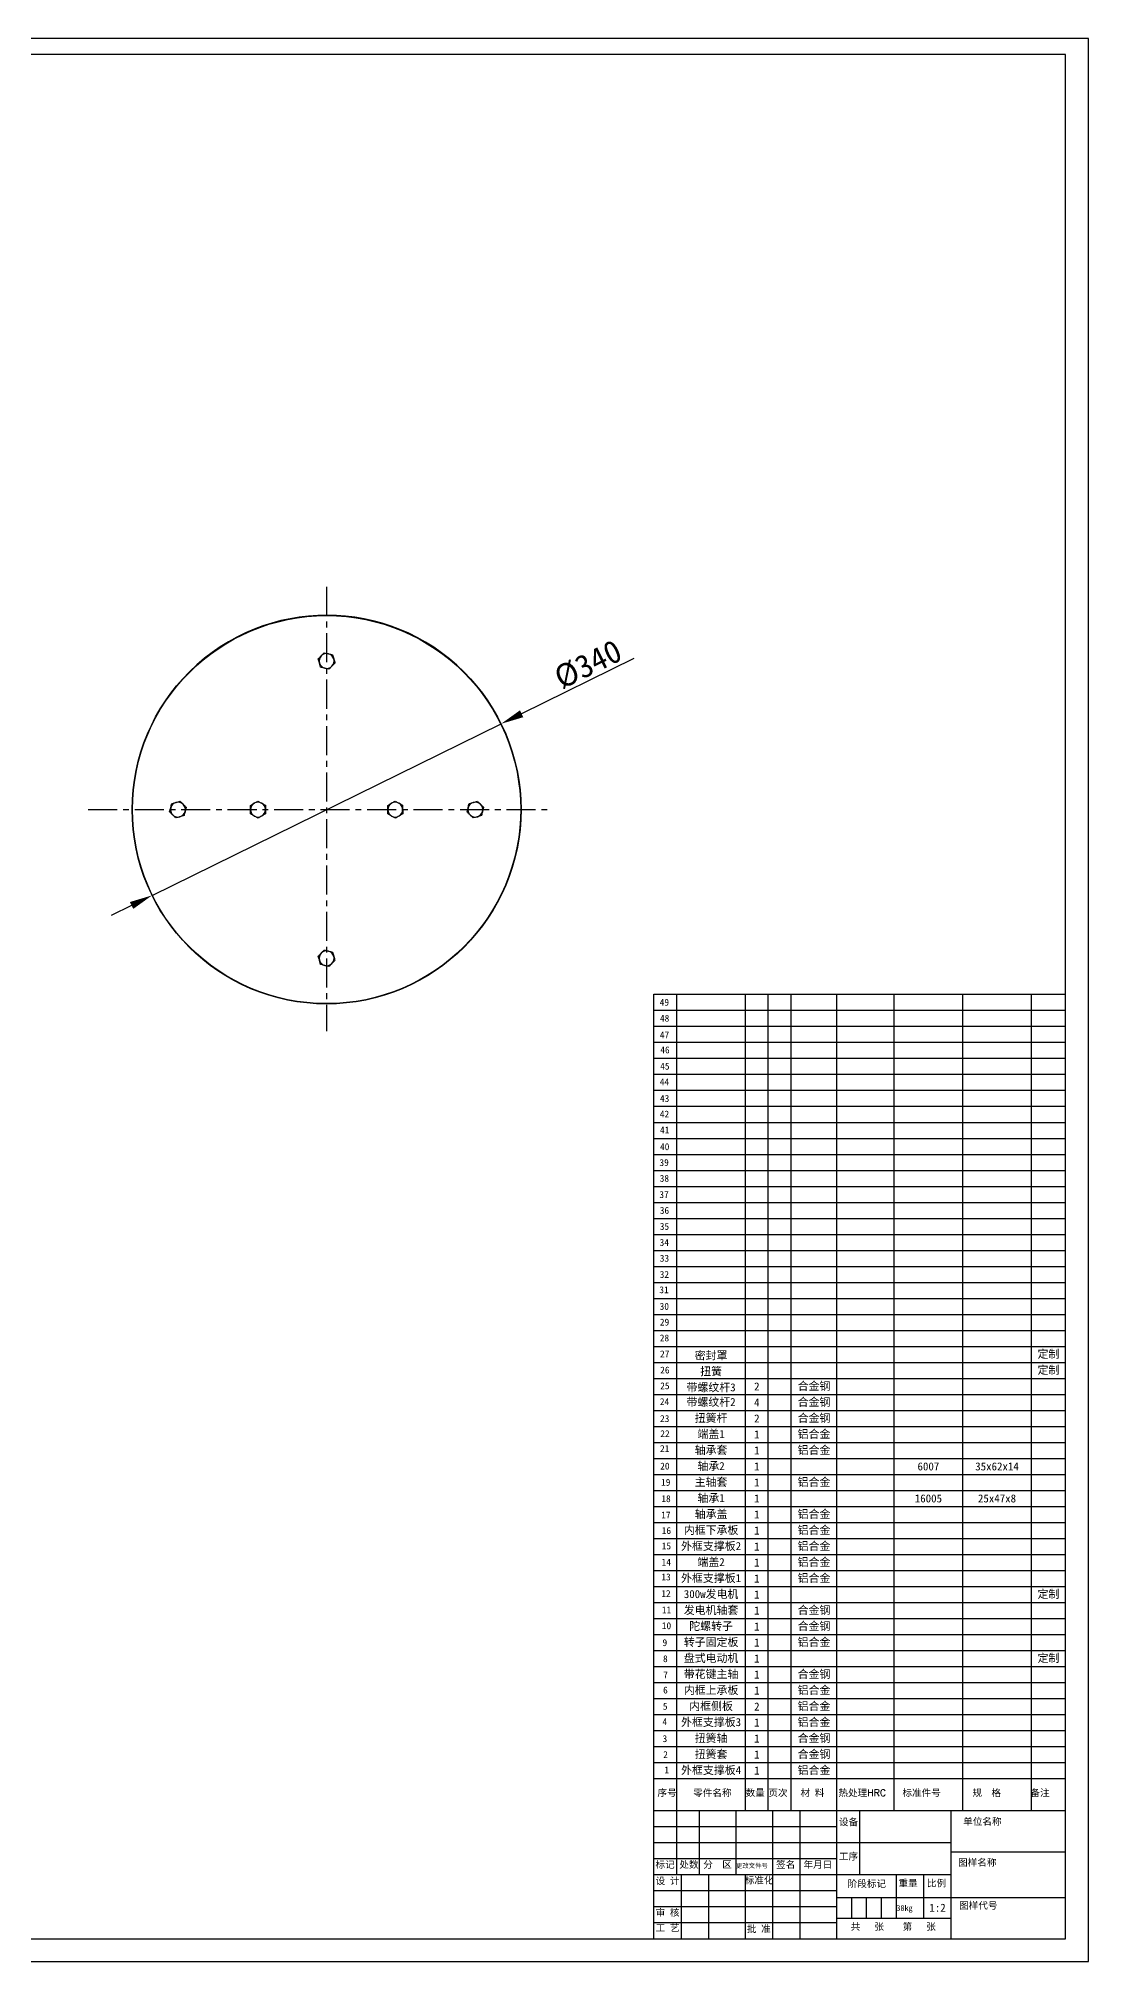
# Model space of a CAD drawing. Header units: millimetres. Extents: x -473 to 6267, y 319 to 3284.
# Drawn here: x 976 to 1435, y 2443 to 3284 of the extents above; entities that cross this region are included whole.
import ezdxf

# ---------------------------------------------------------------- set-up
doc = ezdxf.new("R2010")
doc.units = ezdxf.units.MM
doc.linetypes.add('CENTERX2', pattern=[20.32, 12.7, -2.54, 2.54, -2.54])
for name, color, linetype, lineweight in [('3mm', 7, 'Continuous', 30), ('中心线层', 1, 'CENTERX2', 25), ('标题栏', 7, 'Continuous', 25)]:
    doc.layers.add(name, color=color, linetype=linetype, lineweight=lineweight)
doc.layers.add('SLD-0', color=7, linetype='Continuous')
doc.layers.add('轮廓实线层', color=170, linetype='Continuous')
doc.dimstyles.new('a0', dxfattribs={"dimtxt": 10, "dimasz": 10, "dimexe": 2, "dimexo": 0, "dimgap": 1.524, "dimtad": 1, "dimdec": 1, "dimzin": 0, "dimtxsty": 'Standard', "dimcen": 2.5, "dimazin": 0, "dimtfac": 1, "dimtdec": 1, "dimtmove": 1, "dimatfit": 3, "dimfxl": 1, "dimtzin": 0, "dimarcsym": 0})

# ---------------------------------------------------------------- blocks, each defined once
blk = doc.blocks.new('*D179')
at = {"layer": 'Defpoints', "color": 0, "transparency": 16777216}
for p in [(1178.49, 2983.87), (1025.94, 2908.85)]:
    blk.add_point(p, dxfattribs=at)
at = {"layer": '轮廓实线层', "color": 0, "lineweight": -2, "transparency": 16777216}
for p, q in [((1236.47, 3012.38), (1187.47, 2988.28)), ((1025.94, 2908.85), (1178.49, 2983.87)), ((1016.97, 2904.44), (1007.99, 2900.03))]:
    blk.add_line(p, q, dxfattribs=at)
at = {"layer": '轮廓实线层', "color": 0, "transparency": 16777216}
for points in [[(1186.73, 2989.77), (1188.2, 2986.78), (1178.49, 2983.87)], [(1016.23, 2905.94), (1017.7, 2902.94), (1025.94, 2908.85)]]:
    blk.add_solid(points, dxfattribs=at)
at = {"layer": '轮廓实线层', "color": 0, "transparency": 16777216, "insert": (1216.52, 3009.84), "char_height": 10, "attachment_point": 5, "rotation": 26.18399}
blk.add_mtext('%%C340', dxfattribs=at)

msp = doc.modelspace()

# ---------------------------------------------------------------- linework, layer by layer
msp.add_lwpolyline([(246.292, 2442.591), (1435.292, 2442.591), (1435.292, 3283.591), (246.292, 3283.591)], close=True)
at = {"layer": '3mm'}
for p, q in [((1425.292, 3276.591), (271.292, 3276.591)), ((1425.292, 2452.591), (1425.292, 3276.591)), ((1245.292, 2865.591), (1425.292, 2865.591)), ((1245.292, 2452.591), (1245.292, 2865.591)), ((271.292, 2452.591), (1425.292, 2452.591))]:
    msp.add_line(p, q, dxfattribs=at)
at = {"layer": '3mm', "lineweight": 30}
for p, q in [((1101.188, 3014.968), (1103.007, 3014.511)), ((1104.827, 3014.054), (1105.342, 3012.25)), ((1099.605, 3008.663), (1099.091, 3010.468)), ((1103.245, 3007.75), (1101.425, 3008.206)), ((1033.602, 2945.33), (1034.059, 2947.15)), ((1034.516, 2948.97), (1036.32, 2949.484)), ((1039.907, 2943.748), (1038.102, 2943.233)), ((1040.82, 2947.387), (1040.363, 2945.567)), ((1068.937, 2948.185), (1070.548, 2949.147)), ((1072.269, 2942.604), (1070.63, 2943.518)), ((1072.159, 2950.109), (1073.797, 2949.194)), ((1075.491, 2944.528), (1073.88, 2943.566)), ((1128.937, 2948.185), (1130.548, 2949.147)), ((1132.269, 2942.604), (1130.63, 2943.518)), ((1132.159, 2950.109), (1133.797, 2949.194)), ((1135.491, 2944.528), (1133.88, 2943.566)), ((1163.607, 2945.325), (1164.064, 2947.145)), ((1164.521, 2948.965), (1166.325, 2949.479)), ((1169.912, 2943.743), (1168.107, 2943.228)), ((1170.825, 2947.382), (1170.368, 2945.562)), ((1101.183, 2884.963), (1103.002, 2884.506)), ((1099.6, 2878.658), (1099.086, 2880.463)), ((1103.24, 2877.745), (1101.42, 2878.201)), ((1104.822, 2884.049), (1105.337, 2882.245))]:
    msp.add_line(p, q, dxfattribs=at)
for radius in [85, 84.85]:
    msp.add_circle((1102.214, 2946.356), radius, dxfattribs=at)
for centre, radius, start, end in [((1102.216, 2946.359), 85, 315.249568, 134.745942), ((1102.216, 3011.359), 3.25, 135.909729, 195.909729), ((1102.216, 3011.359), 3.25, 75.909729, 135.909729), ((1102.216, 3011.359), 3.25, 15.909729, 75.909729), ((1102.216, 3011.359), 3.25, 315.909729, 15.909729), ((1102.216, 3011.359), 3.25, 195.909729, 255.909729), ((1102.216, 3011.359), 3.25, 255.909729, 315.909729), ((1037.211, 2946.359), 3.25, 165.909729, 225.909729), ((1037.211, 2946.359), 3.25, 105.909729, 165.909729), ((1037.211, 2946.359), 3.25, 225.909729, 285.909729), ((1037.211, 2946.359), 3.25, 45.909729, 105.909729), ((1037.211, 2946.359), 3.25, 285.909729, 345.909729), ((1037.211, 2946.359), 3.25, 345.909729, 45.909729), ((1072.214, 2946.356), 3.25, 120.837297, 180.837297), ((1072.214, 2946.356), 3.25, 180.837297, 240.837297), ((1072.214, 2946.356), 3.25, 60.837297, 120.837297), ((1072.214, 2946.356), 3.25, 240.837297, 300.837297), ((1072.214, 2946.356), 3.25, 0.837297, 60.837297), ((1072.214, 2946.356), 3.25, 300.837297, 0.837297), ((1132.214, 2946.356), 3.25, 120.837297, 180.837297), ((1132.214, 2946.356), 3.25, 180.837297, 240.837297), ((1132.214, 2946.356), 3.25, 60.837297, 120.837297), ((1132.214, 2946.356), 3.25, 240.837297, 300.837297), ((1132.214, 2946.356), 3.25, 0.837297, 60.837297), ((1132.214, 2946.356), 3.25, 300.837297, 0.837297), ((1167.216, 2946.354), 3.25, 165.909729, 225.909729), ((1167.216, 2946.354), 3.25, 105.909729, 165.909729), ((1167.216, 2946.354), 3.25, 225.909729, 285.909729), ((1167.216, 2946.354), 3.25, 45.909729, 105.909729), ((1167.216, 2946.354), 3.25, 285.909729, 345.909729), ((1167.216, 2946.354), 3.25, 345.909729, 45.909729), ((1102.211, 2881.354), 3.25, 135.909729, 195.909729), ((1102.211, 2881.354), 3.25, 195.909729, 255.909729), ((1102.211, 2881.354), 3.25, 75.909729, 135.909729), ((1102.211, 2881.354), 3.25, 255.909729, 315.909729), ((1102.211, 2881.354), 3.25, 15.909729, 75.909729), ((1102.211, 2881.354), 3.25, 315.909729, 15.909729)]:
    msp.add_arc(centre, radius, start, end, dxfattribs=at)
for points, knots in [([(1098.576, 3012.272), (1098.891, 3012.597), (1099.321, 3013.041), (1099.763, 3013.497), (1099.882, 3013.62)], [0, 0, 0, 0, 0.73136639, 1, 1, 1, 1]), ([(1099.091, 3010.468), (1099.079, 3010.511), (1098.905, 3011.12), (1098.735, 3011.717), (1098.576, 3012.272)], [0, 0, 0, 0, 0.0702148, 1, 1, 1, 1]), ([(1099.882, 3013.62), (1100.21, 3013.959), (1100.652, 3014.415), (1101.078, 3014.855), (1101.188, 3014.968)], [0, 0, 0, 0, 0.7424487, 1, 1, 1, 1]), ([(1103.007, 3014.511), (1103.051, 3014.5), (1103.665, 3014.346), (1104.267, 3014.195), (1104.827, 3014.054)], [0, 0, 0, 0, 0.0702148, 1, 1, 1, 1]), ([(1105.342, 3012.25), (1105.354, 3012.207), (1105.528, 3011.597), (1105.698, 3011), (1105.856, 3010.445)], [0, 0, 0, 0, 0.0702148, 1, 1, 1, 1]), ([(1101.425, 3008.206), (1101.382, 3008.217), (1100.767, 3008.372), (1100.165, 3008.523), (1099.605, 3008.663)], [0, 0, 0, 0, 0.07021477, 1, 1, 1, 1]), ([(1104.551, 3009.097), (1104.432, 3008.975), (1103.99, 3008.519), (1103.56, 3008.075), (1103.245, 3007.75)], [0, 0, 0, 0, 0.2686336, 1, 1, 1, 1]), ([(1105.856, 3010.445), (1105.747, 3010.332), (1105.321, 3009.893), (1104.879, 3009.436), (1104.551, 3009.097)], [0, 0, 0, 0, 0.25755135, 1, 1, 1, 1]), ([(1034.95, 2944.024), (1034.611, 2944.353), (1034.155, 2944.795), (1033.715, 2945.22), (1033.602, 2945.33)], [0, 0, 0, 0, 0.7424487, 1, 1, 1, 1]), ([(1034.059, 2947.15), (1034.07, 2947.193), (1034.224, 2947.808), (1034.375, 2948.41), (1034.516, 2948.97)], [0, 0, 0, 0, 0.0702148, 1, 1, 1, 1]), ([(1036.298, 2942.719), (1035.973, 2943.034), (1035.529, 2943.464), (1035.073, 2943.906), (1034.95, 2944.024)], [0, 0, 0, 0, 0.7313664, 1, 1, 1, 1]), ([(1036.32, 2949.484), (1036.363, 2949.496), (1036.973, 2949.67), (1037.57, 2949.84), (1038.125, 2949.999)], [0, 0, 0, 0, 0.07021477, 1, 1, 1, 1]), ([(1038.125, 2949.999), (1038.238, 2949.889), (1038.677, 2949.463), (1039.134, 2949.021), (1039.473, 2948.693)], [0, 0, 0, 0, 0.2575513, 1, 1, 1, 1]), ([(1039.473, 2948.693), (1039.595, 2948.574), (1040.051, 2948.132), (1040.495, 2947.702), (1040.82, 2947.387)], [0, 0, 0, 0, 0.26863361, 1, 1, 1, 1]), ([(1040.363, 2945.567), (1040.353, 2945.524), (1040.198, 2944.91), (1040.047, 2944.308), (1039.907, 2943.748)], [0, 0, 0, 0, 0.0702148, 1, 1, 1, 1]), ([(1068.964, 2946.309), (1068.957, 2946.78), (1068.948, 2947.416), (1068.939, 2948.027), (1068.937, 2948.185)], [0, 0, 0, 0, 0.7424487, 1, 1, 1, 1]), ([(1068.992, 2944.433), (1068.985, 2944.885), (1068.976, 2945.503), (1068.967, 2946.138), (1068.964, 2946.309)], [0, 0, 0, 0, 0.7313664, 1, 1, 1, 1]), ([(1070.63, 2943.518), (1070.591, 2943.54), (1070.038, 2943.849), (1069.496, 2944.151), (1068.992, 2944.433)], [0, 0, 0, 0, 0.0702148, 1, 1, 1, 1]), ([(1070.548, 2949.147), (1070.586, 2949.17), (1071.13, 2949.494), (1071.663, 2949.813), (1072.159, 2950.109)], [0, 0, 0, 0, 0.0702148, 1, 1, 1, 1]), ([(1073.88, 2943.566), (1073.842, 2943.543), (1073.297, 2943.218), (1072.764, 2942.9), (1072.269, 2942.604)], [0, 0, 0, 0, 0.0702148, 1, 1, 1, 1]), ([(1073.797, 2949.194), (1073.836, 2949.173), (1074.39, 2948.864), (1074.932, 2948.561), (1075.436, 2948.28)], [0, 0, 0, 0, 0.0702148, 1, 1, 1, 1]), ([(1075.436, 2948.28), (1075.438, 2948.122), (1075.447, 2947.511), (1075.457, 2946.875), (1075.463, 2946.404)], [0, 0, 0, 0, 0.2575513, 1, 1, 1, 1]), ([(1075.463, 2946.404), (1075.466, 2946.233), (1075.475, 2945.598), (1075.484, 2944.98), (1075.491, 2944.528)], [0, 0, 0, 0, 0.26863361, 1, 1, 1, 1]), ([(1128.964, 2946.309), (1128.962, 2946.479), (1128.952, 2947.114), (1128.943, 2947.733), (1128.937, 2948.185)], [0, 0, 0, 0, 0.26863361, 1, 1, 1, 1]), ([(1128.992, 2944.433), (1128.989, 2944.59), (1128.98, 2945.202), (1128.971, 2945.837), (1128.964, 2946.309)], [0, 0, 0, 0, 0.2575513, 1, 1, 1, 1]), ([(1130.63, 2943.518), (1130.591, 2943.54), (1130.038, 2943.849), (1129.496, 2944.151), (1128.992, 2944.433)], [0, 0, 0, 0, 0.0702148, 1, 1, 1, 1]), ([(1130.548, 2949.147), (1130.586, 2949.17), (1131.13, 2949.494), (1131.663, 2949.813), (1132.159, 2950.109)], [0, 0, 0, 0, 0.0702148, 1, 1, 1, 1]), ([(1133.88, 2943.566), (1133.842, 2943.543), (1133.297, 2943.218), (1132.764, 2942.9), (1132.269, 2942.604)], [0, 0, 0, 0, 0.0702148, 1, 1, 1, 1]), ([(1133.797, 2949.194), (1133.836, 2949.173), (1134.39, 2948.864), (1134.932, 2948.561), (1135.436, 2948.28)], [0, 0, 0, 0, 0.0702148, 1, 1, 1, 1]), ([(1135.436, 2948.28), (1135.443, 2947.828), (1135.452, 2947.209), (1135.461, 2946.574), (1135.463, 2946.404)], [0, 0, 0, 0, 0.7313664, 1, 1, 1, 1]), ([(1135.463, 2946.404), (1135.47, 2945.932), (1135.48, 2945.297), (1135.489, 2944.685), (1135.491, 2944.528)], [0, 0, 0, 0, 0.7424487, 1, 1, 1, 1]), ([(1164.955, 2944.019), (1164.832, 2944.138), (1164.376, 2944.58), (1163.932, 2945.01), (1163.607, 2945.325)], [0, 0, 0, 0, 0.2686336, 1, 1, 1, 1]), ([(1164.064, 2947.145), (1164.075, 2947.188), (1164.229, 2947.803), (1164.38, 2948.405), (1164.521, 2948.965)], [0, 0, 0, 0, 0.0702148, 1, 1, 1, 1]), ([(1166.303, 2942.714), (1166.19, 2942.823), (1165.75, 2943.249), (1165.294, 2943.691), (1164.955, 2944.019)], [0, 0, 0, 0, 0.2575513, 1, 1, 1, 1]), ([(1166.325, 2949.479), (1166.368, 2949.491), (1166.978, 2949.665), (1167.575, 2949.835), (1168.13, 2949.994)], [0, 0, 0, 0, 0.0702148, 1, 1, 1, 1]), ([(1168.13, 2949.994), (1168.455, 2949.679), (1168.899, 2949.249), (1169.355, 2948.807), (1169.478, 2948.688)], [0, 0, 0, 0, 0.73136639, 1, 1, 1, 1]), ([(1169.478, 2948.688), (1169.816, 2948.36), (1170.273, 2947.918), (1170.712, 2947.492), (1170.825, 2947.382)], [0, 0, 0, 0, 0.7424487, 1, 1, 1, 1]), ([(1170.368, 2945.562), (1170.358, 2945.519), (1170.203, 2944.905), (1170.052, 2944.303), (1169.912, 2943.743)], [0, 0, 0, 0, 0.0702148, 1, 1, 1, 1]), ([(1038.102, 2943.233), (1038.059, 2943.221), (1037.45, 2943.047), (1036.853, 2942.877), (1036.298, 2942.719)], [0, 0, 0, 0, 0.07021477, 1, 1, 1, 1]), ([(1168.107, 2943.228), (1168.064, 2943.216), (1167.455, 2943.042), (1166.858, 2942.872), (1166.303, 2942.714)], [0, 0, 0, 0, 0.0702148, 1, 1, 1, 1]), ([(1099.877, 2883.615), (1099.996, 2883.738), (1100.438, 2884.194), (1100.868, 2884.638), (1101.183, 2884.963)], [0, 0, 0, 0, 0.26863361, 1, 1, 1, 1]), ([(1098.571, 2882.267), (1098.681, 2882.38), (1099.107, 2882.82), (1099.549, 2883.276), (1099.877, 2883.615)], [0, 0, 0, 0, 0.2575513, 1, 1, 1, 1]), ([(1099.086, 2880.463), (1099.074, 2880.506), (1098.9, 2881.115), (1098.73, 2881.712), (1098.571, 2882.267)], [0, 0, 0, 0, 0.0702148, 1, 1, 1, 1]), ([(1101.42, 2878.201), (1101.377, 2878.212), (1100.762, 2878.367), (1100.16, 2878.518), (1099.6, 2878.658)], [0, 0, 0, 0, 0.0702148, 1, 1, 1, 1]), ([(1103.002, 2884.506), (1103.046, 2884.495), (1103.66, 2884.341), (1104.262, 2884.19), (1104.822, 2884.049)], [0, 0, 0, 0, 0.0702148, 1, 1, 1, 1]), ([(1104.546, 2879.092), (1104.217, 2878.754), (1103.775, 2878.297), (1103.35, 2877.858), (1103.24, 2877.745)], [0, 0, 0, 0, 0.74244865, 1, 1, 1, 1]), ([(1105.851, 2880.44), (1105.536, 2880.115), (1105.106, 2879.671), (1104.664, 2879.215), (1104.546, 2879.092)], [0, 0, 0, 0, 0.7313664, 1, 1, 1, 1]), ([(1105.337, 2882.245), (1105.349, 2882.202), (1105.523, 2881.592), (1105.693, 2880.995), (1105.851, 2880.44)], [0, 0, 0, 0, 0.0702148, 1, 1, 1, 1])]:
    msp.add_open_spline(points, degree=3, knots=knots, dxfattribs=at)
at = {"layer": '中心线层'}
for p, q in [((1102.216, 3043.837), (1102.216, 2849.515)), ((997.987, 2946.359), (1200.34, 2946.359))]:
    msp.add_line(p, q, dxfattribs=at)
at = {"layer": '标题栏'}
for p, q in [((1255.292, 2480.591), (1255.292, 2865.591)), ((1285.292, 2508.591), (1285.292, 2865.591)), ((1295.292, 2508.591), (1295.292, 2865.591)), ((1305.292, 2508.591), (1305.292, 2865.591)), ((1325.292, 2508.591), (1325.292, 2865.591)), ((1350.292, 2508.591), (1350.292, 2865.591)), ((1380.292, 2508.591), (1380.292, 2865.591)), ((1410.292, 2508.591), (1410.292, 2865.591)), ((1245.292, 2858.591), (1425.292, 2858.591)), ((1245.292, 2851.591), (1425.292, 2851.591)), ((1245.292, 2844.591), (1425.292, 2844.591)), ((1245.292, 2837.591), (1425.292, 2837.591)), ((1245.292, 2830.591), (1425.292, 2830.591)), ((1245.292, 2823.591), (1425.292, 2823.591)), ((1245.292, 2816.591), (1425.292, 2816.591)), ((1245.292, 2809.591), (1425.292, 2809.591)), ((1245.292, 2802.591), (1425.292, 2802.591)), ((1245.292, 2795.591), (1425.292, 2795.591)), ((1245.292, 2788.591), (1425.292, 2788.591)), ((1245.292, 2781.591), (1425.292, 2781.591)), ((1245.292, 2774.591), (1425.292, 2774.591)), ((1245.292, 2767.591), (1425.292, 2767.591)), ((1245.292, 2760.591), (1425.292, 2760.591)), ((1245.292, 2753.591), (1425.292, 2753.591)), ((1245.292, 2746.591), (1425.292, 2746.591)), ((1245.292, 2739.591), (1425.292, 2739.591)), ((1245.292, 2732.591), (1425.292, 2732.591)), ((1245.292, 2725.591), (1425.292, 2725.591)), ((1245.292, 2718.591), (1425.292, 2718.591)), ((1245.292, 2711.591), (1425.292, 2711.591)), ((1245.292, 2704.591), (1425.292, 2704.591)), ((1245.292, 2697.591), (1425.292, 2697.591)), ((1245.292, 2690.591), (1425.292, 2690.591)), ((1245.292, 2683.591), (1425.292, 2683.591)), ((1245.292, 2676.591), (1425.292, 2676.591)), ((1245.292, 2669.591), (1425.292, 2669.591)), ((1245.292, 2662.591), (1425.292, 2662.591)), ((1245.292, 2655.591), (1425.292, 2655.591)), ((1245.292, 2648.591), (1425.292, 2648.591)), ((1245.292, 2641.591), (1425.292, 2641.591)), ((1245.292, 2634.591), (1425.292, 2634.591)), ((1245.292, 2627.591), (1425.292, 2627.591)), ((1245.292, 2620.591), (1425.292, 2620.591)), ((1245.292, 2613.591), (1425.292, 2613.591)), ((1245.292, 2606.591), (1425.292, 2606.591)), ((1245.292, 2599.591), (1425.292, 2599.591)), ((1245.292, 2592.591), (1425.292, 2592.591)), ((1245.292, 2585.591), (1425.292, 2585.591)), ((1245.292, 2578.591), (1425.292, 2578.591)), ((1245.292, 2571.591), (1425.292, 2571.591)), ((1245.292, 2564.591), (1425.292, 2564.591)), ((1245.292, 2557.591), (1425.292, 2557.591)), ((1245.292, 2550.591), (1425.292, 2550.591)), ((1245.292, 2543.591), (1425.292, 2543.591)), ((1245.292, 2536.591), (1425.292, 2536.591)), ((1245.292, 2529.591), (1425.292, 2529.591)), ((1245.292, 2522.591), (1425.292, 2522.591)), ((1245.292, 2508.591), (1425.292, 2508.591)), ((1265.292, 2480.591), (1265.292, 2508.591)), ((1281.292, 2480.591), (1281.292, 2508.591)), ((1297.292, 2480.591), (1297.292, 2508.591)), ((1309.292, 2480.591), (1309.292, 2508.591)), ((1325.292, 2452.591), (1325.292, 2508.591)), ((1335.292, 2480.591), (1335.292, 2508.591)), ((1375.292, 2452.591), (1375.292, 2508.591)), ((1245.292, 2501.591), (1325.292, 2501.591)), ((1245.292, 2494.591), (1375.292, 2494.591)), ((1375.292, 2490.591), (1425.292, 2490.591)), ((1245.292, 2487.591), (1325.292, 2487.591)), ((1245.292, 2480.591), (1375.292, 2480.591)), ((1245.292, 2473.591), (1325.292, 2473.591)), ((1257.292, 2452.591), (1257.292, 2480.591)), ((1269.292, 2452.591), (1269.292, 2480.591)), ((1285.292, 2452.591), (1285.292, 2480.591)), ((1297.292, 2452.591), (1297.292, 2480.591)), ((1309.292, 2452.591), (1309.292, 2480.591)), ((1351.292, 2461.591), (1351.292, 2480.591)), ((1363.292, 2461.591), (1363.292, 2480.591)), ((1245.292, 2466.591), (1325.292, 2466.591)), ((1325.292, 2470.591), (1425.292, 2470.591)), ((1331.792, 2461.591), (1331.792, 2470.591)), ((1338.292, 2461.591), (1338.292, 2470.591)), ((1344.792, 2461.591), (1344.792, 2470.591)), ((1245.292, 2459.591), (1325.292, 2459.591)), ((1325.292, 2461.591), (1375.292, 2461.591))]:
    msp.add_line(p, q, dxfattribs=at)

# ---------------------------------------------------------------- texts
at = {"layer": 'Defpoints', "lineweight": -3}
for s, width, heights, insert, char_height, attachment_point in [('{\\fSimSun|b0|i0|c134|p54;定制}', 15, [0], (1417.792, 2575.091), 3.5, 5), ('38kg', 12, [3.333], (1351.292, 2467.258), 2.5, 1), ('1:2', 12, [0], (1369.292, 2466.091), 3.5, 5)]:
    msp.add_mtext_dynamic_manual_height_columns(s, width=width, gutter_width=17.5, heights=heights, dxfattribs=dict(at, insert=insert, char_height=char_height, attachment_point=attachment_point))
at = {"layer": 'SLD-0', "linetype": 'Continuous', "lineweight": -3, "char_height": 3.5, "attachment_point": 5}
for s, width, insert in [('{\\fSimSun|b0|i0|c134|p54;轴承1}', 30, (1270.292, 2645.091)), ('1', 10, (1290.292, 2645.091))]:
    msp.add_mtext_dynamic_manual_height_columns(s, width=width, gutter_width=17.5, heights=[0], dxfattribs=dict(at, insert=insert))
at = {"layer": '标题栏', "attachment_point": 1}
for s, insert, char_height, width in [('49', (1247.831, 2863.576), 3, 10), ('48', (1247.943, 2856.576), 3, 10), ('47', (1247.906, 2849.315), 3, 10), ('46', (1248.093, 2842.763), 3, 10), ('45', (1248.055, 2835.651), 3, 10), ('44', (1247.906, 2828.837), 3, 10), ('43', (1247.943, 2821.539), 3, 10), ('42', (1247.906, 2814.725), 3, 10), ('41', (1247.943, 2807.725), 3, 10), ('39', (1247.719, 2793.502), 3, 10), ('40', (1247.981, 2800.427), 3, 10), ('38', (1247.831, 2786.576), 3, 10), ('37', (1247.682, 2779.502), 3, 10), ('36', (1247.869, 2772.576), 3, 10), ('34', (1247.794, 2758.576), 3, 10), ('35', (1247.869, 2765.576), 3, 10), ('33', (1247.869, 2751.651), 3, 10), ('32', (1247.831, 2744.576), 3, 10), ('31', (1247.682, 2737.875), 3, 10), ('30', (1247.794, 2730.614), 3, 10), ('28', (1247.869, 2716.8), 3, 10), ('29', (1247.906, 2723.725), 3, 10), ('27', (1247.981, 2709.837), 3, 10), ('26', (1248.055, 2702.763), 3, 10), ('25', (1248.055, 2695.875), 3, 10), ('24', (1247.906, 2688.949), 3, 10), ('23', (1247.981, 2681.539), 3, 10), ('22', (1248.093, 2674.949), 3, 10), ('21', (1247.981, 2668.434), 3, 10), ('20', (1248.055, 2660.763), 3, 10), ('19', (1248.429, 2653.651), 3, 10), ('18', (1248.541, 2646.502), 3, 10), ('17', (1248.503, 2639.352), 3, 10), ('16', (1248.727, 2632.576), 3, 10), ('15', (1248.727, 2625.837), 3, 10), ('14', (1248.653, 2618.725), 3, 10), ('13', (1248.578, 2612.285), 3, 10), ('12', (1248.541, 2605.024), 3, 10), ('10', (1248.765, 2590.949), 3, 10), ('11', (1248.802, 2597.875), 3, 10), ('9', (1249.053, 2583.551), 3, 10), ('8', (1249.268, 2576.497), 3, 10), ('7', (1249.376, 2569.443), 3, 10), ('6', (1249.322, 2562.819), 3, 10), ('4', (1249.031, 2548.965), 3, 10), ('5', (1249.215, 2555.712), 3, 10), ('{\\H1.2x;3}', (1249.079, 2541.571), 2.5, 10), ('2', (1249.376, 2534.605), 3, 10), ('1', (1249.832, 2527.84), 3, 10), ('{\\fSimSun|b0|i0|c134|p54;  \\H1.2x;序号 \\H0.6667x;  \\H1.5x; 零件名称   数量\\H0.6667x; \\H1.5x;页次  \\H0.6667x; \\H1.5x;材 料   热处理\\Ftxt.shx|c0;HRC  \\H0.6667x; \\fSimSun|b0|i0|c134|p54;\\H1.5x;标准件号      \\H0.6667x; \\H1.5x;规  格    \\H0.6667x;   \\H1.5x;备注}', (1243.276, 2517.888), 2.5, 188.76102), ('{\\fSimSun|b0|i0|c134|p54;\\P\\H1.2x;设备\\P\\P\\P工序}', (1326.189, 2509.263), 2.5, 10), ('{\\fSimSun|b0|i0|c134|p54;单位名称}', (1380.497, 2505.347), 3, 41.67888), ('{\\fSimSun|b0|i0|c134|p54; \\H1.2x;标记 处数 分  区\\H0.8333x; \\H0.8x;更改文件号\\H1.25x;  \\H1.2x;签名\\H0.8333x;  \\H1.2x;年月日\\H0.8333x; }', (1244.202, 2486.502), 2.5, 80), ('{\\fSimSun|b0|i0|c134|p54;图样名称}', (1378.256, 2487.43), 3, 45.26416), ('{\\fSimSun|b0|i0|c134|p54;设 计}', (1246.057, 2479.369), 3, 12), ('{\\fSimSun|b0|i0|c134|p54;标准化}', (1284.987, 2479.675), 3, 40), ('{\\fSimSun|b0|i0|c134|p54;阶段标记}', (1329.998, 2478.128), 3, 26), ('{\\fSimSun|b0|i0|c134|p54; \\H1.2x;重量  比例}', (1350.396, 2478.352), 2.5, 24), ('{\\fSimSun|b0|i0|c134|p54;审 核}', (1246.057, 2465.522), 3, 12), ('{\\fSimSun|b0|i0|c134|p54;图样代号}', (1378.704, 2468.618), 3, 45.26416), ('{\\fSimSun|b0|i0|c134|p54;工 艺}', (1246.057, 2458.827), 3, 12), ('{\\fSimSun|b0|i0|c134|p54;批 准}', (1285.904, 2458.369), 3, 12), ('{\\fSimSun|b0|i0|c134|p54;共   张    第   张}', (1331.323, 2459.354), 3, 50)]:
    msp.add_mtext(s, dxfattribs=dict(at, insert=insert, char_height=char_height, width=width))
at = {"layer": '标题栏', "lineweight": -3, "char_height": 3.5, "attachment_point": 5}
for s, width, insert in [('{\\fSimSun|b0|i0|c134|p2;密封罩}', 30, (1270.292, 2707.5)), ('{\\fSimSun|b0|i0|c134|p2;定制}', 15, (1417.792, 2708.091)), ('{\\fSimSun|b0|i0|c134|p2;扭簧}', 30, (1270.292, 2700.5)), ('{\\fSimSun|b0|i0|c134|p2;定制}', 15, (1417.792, 2701.091)), ('{\\fSimSun|b0|i0|c134|p2;带螺纹杆3}', 30, (1270.292, 2693.5)), ('2', 10, (1290.292, 2694.091)), ('{\\fSimSun|b0|i0|c134|p2;合金钢}', 20, (1315.292, 2694.091)), ('{\\fSimSun|b0|i0|c134|p2;带螺纹杆2}', 30, (1270.292, 2687.091)), ('4', 10, (1290.292, 2687.091)), ('{\\fSimSun|b0|i0|c134|p2;合金钢}', 20, (1315.292, 2687.091)), ('{\\fSimSun|b0|i0|c134|p2;扭簧杆}', 30, (1270.292, 2680.091)), ('{\\fSimSun|b0|i0|c134|p2;端盖1}', 30, (1270.292, 2673.091)), ('2', 10, (1290.292, 2680.091)), ('1', 10, (1290.292, 2673.091)), ('{\\fSimSun|b0|i0|c134|p2;铝合金}', 20, (1315.292, 2673.091)), ('{\\fSimSun|b0|i0|c134|p2;合金钢}', 20, (1315.292, 2680.091)), ('{\\fSimSun|b0|i0|c134|p2;轴承套}', 30, (1270.292, 2666.091)), ('1', 10, (1290.292, 2666.091)), ('{\\fSimSun|b0|i0|c134|p2;铝合金}', 20, (1315.292, 2666.091)), ('{\\fSimSun|b0|i0|c134|p2;轴承2}', 30, (1270.292, 2659.091)), ('1', 10, (1290.292, 2659.091)), ('6007  ', 30, (1365.292, 2659.091)), ('35x62x14', 30, (1395.292, 2659.091)), ('{\\fSimSun|b0|i0|c134|p2;主轴套}', 30, (1270.292, 2652.091)), ('1', 10, (1290.292, 2652.091)), ('{\\fSimSun|b0|i0|c134|p2;铝合金}', 20, (1315.292, 2652.091)), ('16005', 30, (1365.292, 2645.091)), ('25x47x8', 30, (1395.292, 2645.091)), ('{\\fSimSun|b0|i0|c134|p2;内框下承板}', 30, (1270.292, 2631.091)), ('{\\fSimSun|b0|i0|c134|p2;轴承盖}', 30, (1270.292, 2638.091)), ('1', 10, (1290.292, 2638.091)), ('1', 10, (1290.292, 2631.091)), ('{\\fSimSun|b0|i0|c134|p2;铝合金}', 20, (1315.292, 2638.091)), ('{\\fSimSun|b0|i0|c134|p2;铝合金}', 20, (1315.292, 2631.091)), ('{\\fSimSun|b0|i0|c134|p2;外框支撑板2}', 30, (1270.292, 2624.091)), ('1', 10, (1290.292, 2624.091)), ('{\\fSimSun|b0|i0|c134|p2;铝合金}', 20, (1315.292, 2624.091)), ('{\\fSimSun|b0|i0|c134|p2;端盖2}', 30, (1270.292, 2617.091)), ('1', 10, (1290.292, 2617.091)), ('{\\fSimSun|b0|i0|c134|p2;铝合金}', 20, (1315.292, 2617.091)), ('{\\fSimSun|b0|i0|c134|p2;外框支撑板1}', 30, (1270.292, 2610.091)), ('1', 10, (1290.292, 2610.091)), ('{\\fSimSun|b0|i0|c134|p2;铝合金}', 20, (1315.292, 2610.091)), ('{\\fSimSun|b0|i0|c134|p2;300w发电机}', 30, (1270.292, 2603.091)), ('1', 10, (1290.292, 2603.091)), ('{\\fSimSun|b0|i0|c134|p2;定制}', 15, (1417.792, 2603.091)), ('{\\fSimSun|b0|i0|c134|p54;发电机轴套}', 30, (1270.292, 2596.091)), ('{\\fSimSun|b0|i0|c134|p2;陀螺转子}', 30, (1270.292, 2589.091)), ('1', 10, (1290.292, 2596.091)), ('1', 10, (1290.292, 2589.091)), ('{\\fSimSun|b0|i0|c134|p2;合金钢}', 20, (1315.292, 2596.091)), ('{\\fSimSun|b0|i0|c134|p2;合金钢}', 20, (1315.292, 2589.091)), ('{\\fSimSun|b0|i0|c134|p2;转子固定板}', 30, (1270.292, 2582.091)), ('1', 10, (1290.292, 2582.091)), ('{\\fSimSun|b0|i0|c134|p2;铝合金}', 20, (1315.292, 2582.091)), ('{\\fSimSun|b0|i0|c134|p2;盘式电动机}', 30, (1270.292, 2575.091)), ('1', 10, (1290.292, 2575.091)), ('{\\fSimSun|b0|i0|c134|p2;带花键主轴}', 30, (1270.292, 2568.091)), ('1', 10, (1290.292, 2568.091)), ('{\\fSimSun|b0|i0|c134|p2;合金钢}', 20, (1315.292, 2568.091)), ('{\\fSimSun|b0|i0|c134|p54;内框上承板}', 30, (1270.292, 2561.091)), ('1', 10, (1290.292, 2561.091)), ('{\\fSimSun|b0|i0|c134|p2;铝合金}', 20, (1315.292, 2561.091)), ('{\\fSimSun|b0|i0|c134|p2;外框支撑板3}', 30, (1270.292, 2547.091)), ('{\\fSimSun|b0|i0|c134|p2;内框侧板}', 30, (1270.292, 2554.091)), ('2', 10, (1290.292, 2554.091)), ('1', 10, (1290.292, 2547.091)), ('{\\fSimSun|b0|i0|c134|p2;铝合金}', 20, (1315.292, 2554.091)), ('{\\fSimSun|b0|i0|c134|p2;铝合金}', 20, (1315.292, 2547.091)), ('{\\fSimSun|b0|i0|c134|p2;扭簧轴}', 30, (1270.292, 2540.091)), ('1', 10, (1290.292, 2540.091)), ('{\\fSimSun|b0|i0|c134|p2;合金钢}', 20, (1315.292, 2540.091)), ('{\\fSimSun|b0|i0|c134|p2;扭簧套}', 30, (1270.292, 2533.091)), ('1', 10, (1290.292, 2533.091)), ('{\\fSimSun|b0|i0|c134|p2;合金钢}', 20, (1315.292, 2533.091)), ('{\\fSimSun|b0|i0|c134|p2;外框支撑板4}', 30, (1270.292, 2526.091)), ('1', 10, (1290.292, 2526.091)), ('{\\fSimSun|b0|i0|c134|p2;铝合金}', 20, (1315.292, 2526.091))]:
    msp.add_mtext_dynamic_manual_height_columns(s, width=width, gutter_width=17.5, heights=[0], dxfattribs=dict(at, insert=insert))

# ---------------------------------------------------------------- dimensions: what is measured, and where the dimension line sits
at = {"layer": '轮廓实线层'}
dim = msp.add_diameter_dim_2p(p1=(1025.939, 2908.852), p2=(1178.494, 2983.865), text='%%C340', dimstyle='a0', dxfattribs=at)
dim.commit()
dim.dimension.update_dxf_attribs({"geometry": '*D179', "text_midpoint": (1219.403, 3003.981), "dimtype": 163})

doc.saveas('drawing.dxf')
